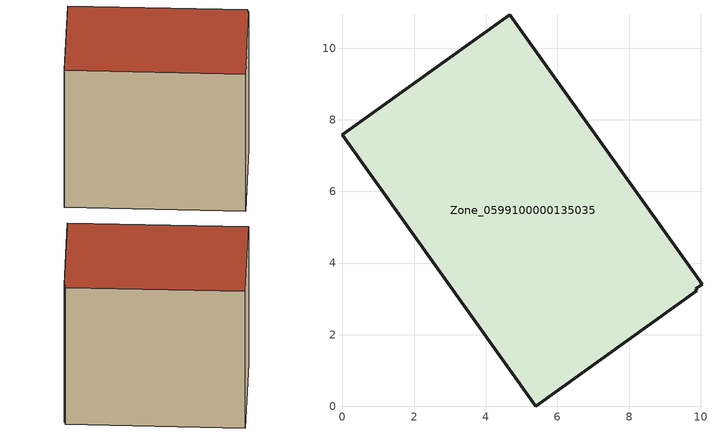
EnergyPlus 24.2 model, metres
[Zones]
Zone_0599100000135035
 floor ground (C_G): 0,7.59 4.67,10.94 10.04,3.41 9.86,3.28 9.89,3.23 5.39,0 z0
 wall outside (C_F): 4.67,10.94 0,7.59 5.39,0 9.89,3.23 9.86,3.28 10.04,3.41 4.67,10.94 z0:8.58
 roof outside (C_R): 5.39,0 9.89,3.23 9.86,3.28 10.04,3.41 4.67,10.94 0,7.59 z8.58
[BUILDING]
Pand.0599100000135035: North Axis=0; Terrain=City; Loads Convergence Tolerance Value=0.04; Temperature Convergence Tolerance Value=0.4; Solar Distribution=FullExterior; Maximum Number of Warmup Days=25; Minimum Number of Warmup Days=1
[Site:Location]
Rotterdam.The.Hague.AP_ZH_NLD Design_Conditions: Latitude=51.96; Longitude=4.45; Time Zone=1; Elevation=-4.5
[SITE:GROUNDTEMPERATURE:BUILDINGSURFACE]
18, 18, 18, 18, 18, 18, 18, 18, 18, 18, 18, 18
[MATERIAL] Thermal Absorptance=0.9; Solar Absorptance=0.7; Visible Absorptance=0.7
Name | Roughness | Thickness | Conductivity | Density | Specific Heat
G.TI.1975-1991 | MediumSmooth | 0.15 | 0.288461 | 540 | 1210
F.TI.1975-1991 | Rough | 0.3 | 0.230769 | 1920 | 840
R.TI.1975-1991 | MediumRough | 0.2 | 0.153846 | 1500 | 1000
[CONSTRUCTION]
C_G: G.TI.1975-1991
C_F: F.TI.1975-1991
C_R: R.TI.1975-1991
[ZONE]
Zone_0599100000135035: Type=1; Multiplier=1; Ceiling Height=Autocalculate; Volume=Autocalculate; Floor Area=autocalculate; Part of Total Floor Area=Yes
[ZONEINFILTRATION:DESIGNFLOWRATE]
Infil_Zone_0599100000135035: Zone or ZoneList or Space or SpaceList=Zone_0599100000135035; Schedule=AlwaysOn; Design Flow Rate Calculation Method=Flow/Area; Flow Rate per Floor Area=0.003; Constant Term Coefficient=1; Temperature Term Coefficient=0; Velocity Term Coefficient=0; Velocity Squared Term Coefficient=0
[HVACTEMPLATE:ZONE:IDEALLOADSAIRSYSTEM]
Zone_0599100000135035: Maximum Heating Supply Air Temperature=50; Minimum Cooling Supply Air Temperature=13; Maximum Heating Supply Air Humidity Ratio=0.0156; Minimum Cooling Supply Air Humidity Ratio=0.0077; Heating Limit=NoLimit; Cooling Limit=NoLimit; Dehumidification Control Type=ConstantSensibleHeatRatio; Cooling Sensible Heat Ratio=0.7; Dehumidification Setpoint=60; Humidification Control Type=None; Humidification Setpoint=30; Outdoor Air Method=None; Outdoor Air Flow Rate per Person=0.00944; Outdoor Air Flow Rate per Zone Floor Area=0; Outdoor Air Flow Rate per Zone=0; Demand Controlled Ventilation Type=None; Outdoor Air Economizer Type=NoEconomizer; Heat Recovery Type=None; Sensible Heat Recovery Effectiveness=0.7; Latent Heat Recovery Effectiveness=0.65
[ZONECONTROL:THERMOSTAT]
ThermostatControl_Zone_0599100000135035: Zone or ZoneList=Zone_0599100000135035; Control Type Schedule=DualSetpointControlType; Control 1=Thermostat_Zone_0599100000135035; Temperature Difference Between Cutout And Setpoint=0
[THERMOSTATSETPOINT:DUALSETPOINT]
Thermostat_Zone_0599100000135035: Heating Setpoint Temperature Schedule=HeatingSetpoint_Zone_0599100000135035; Cooling Setpoint Temperature Schedule=CoolingSetpoint_Zone_0599100000135035
[SCHEDULE:COMPACT]
HeatingSetpoint_Zone_0599100000135035: Through: 12/31, For: AllDays, Until: 24:00, 21
CoolingSetpoint_Zone_0599100000135035: Through: 12/31, For: AllDays, Until: 24:00, 24
DualSetpointControlType: Through: 12/31, For: AllDays, Until: 24:00, 4
AlwaysOn: Through: 12/31, For: AllDays, Until: 24:00, 1
